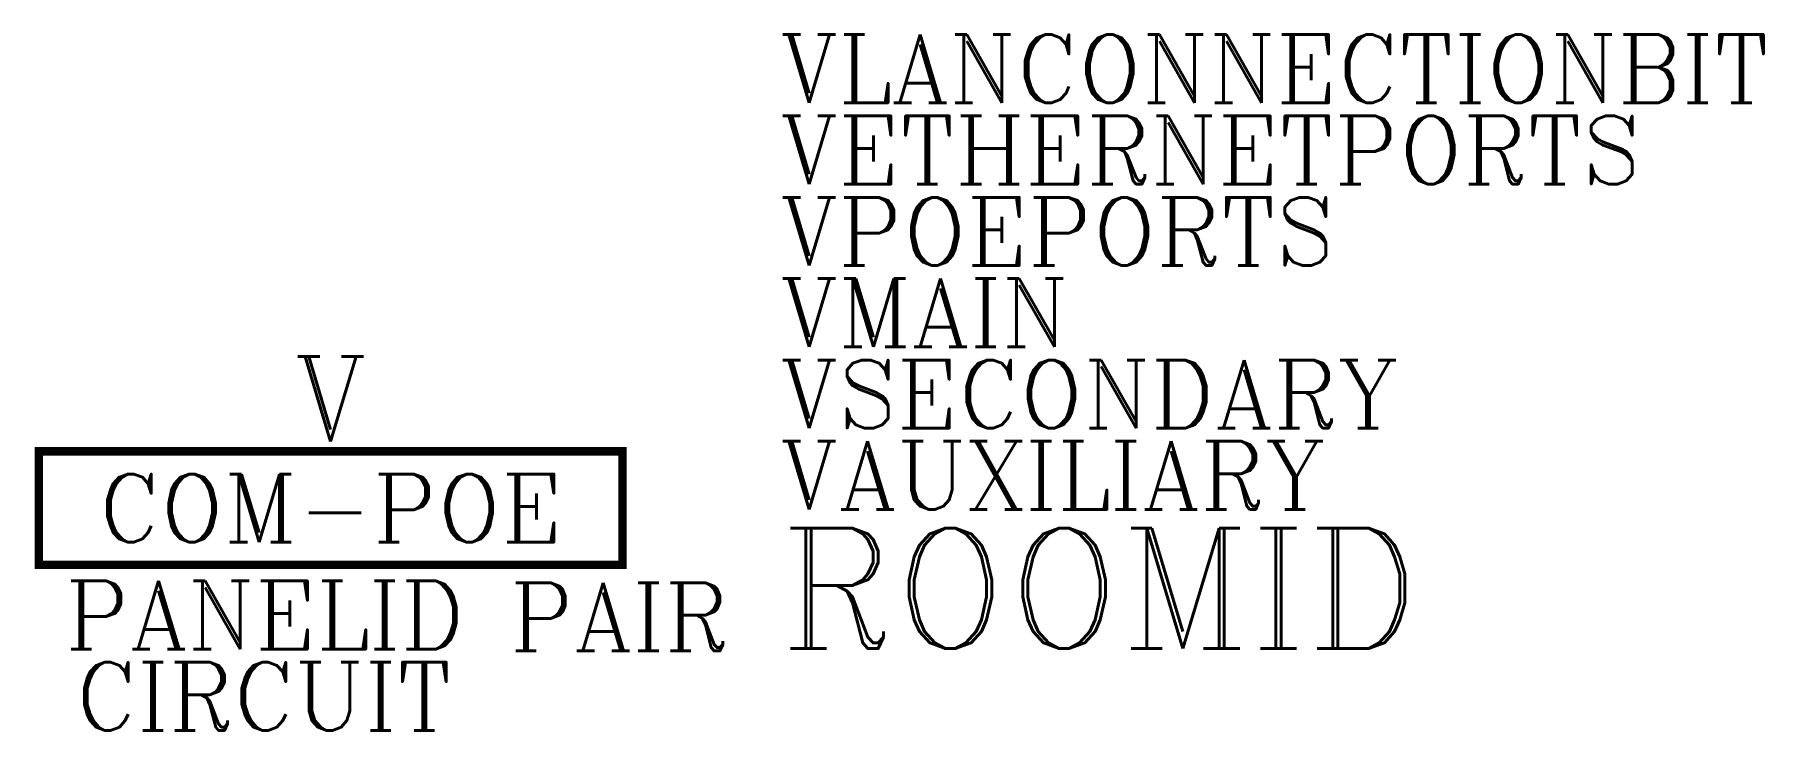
# Model space of a CAD drawing. Header units: inches. Extents: x -26 to 126, y -25 to 37.
import ezdxf
from ezdxf.enums import TextEntityAlignment as Align

# ---------------------------------------------------------------- set-up
doc = ezdxf.new("R2010")
doc.units = ezdxf.units.IN
doc.header["$LTSCALE"] = 48
doc.header["$MEASUREMENT"] = 0
doc.styles.add('ROMANC', font='COMPLEX.SHX')
doc.styles.add('WSNotes', font='complex.shx', dxfattribs={"height": 18})

msp = doc.modelspace()

# ---------------------------------------------------------------- texts
at = {"flags": 1}
for tag, p, s, height, style in [('VLANCONNECTIONBIT', (39.6, 30.7), '0', 6, 'ROMANC'), ('VETHERNETPORTS', (39.6, 23.54), '4', 6, 'ROMANC'), ('VPOEPORTS', (39.6, 16.37), '4', 6, 'ROMANC'), ('VMAIN', (39.6, 9.21), '', 6, 'ROMANC'), ('VSECONDARY', (39.6, 2.04), '', 6, 'ROMANC'), ('VAUXILIARY', (39.6, -5.12), '', 6, 'ROMANC'), ('ROOMID', (39.6, -17.38), '', 10.62, 'WSNotes')]:
    msp.add_attdef(tag, p, s, height=height, dxfattribs=dict(at, style=style))
at = {"style": 'ROMANC'}
for tag, p in [('PANELID', (-23.39, -17.42)), ('PAIR', (15.79, -17.58))]:
    msp.add_attdef(tag, p, '', height=6, dxfattribs=at)
msp.add_attdef('CIRCUIT', text='', height=6, dxfattribs=at).set_placement((-5.89, -18.58), align=Align.TOP_CENTER)

# ---------------------------------------------------------------- wipeouts: each hides what was drawn before it
msp.add_wipeout([(-25.72, 10), (25.72, 10), (25.72, -10), (-25.72, -10)])

# ---------------------------------------------------------------- next in the draw order: linework, layer by layer
at = {"linetype": 'Continuous', "const_width": 0.75}
msp.add_lwpolyline([(-25.72, 0), (25.72, 0), (25.72, -10), (-25.72, -10)], close=True, dxfattribs=at)

# ---------------------------------------------------------------- next in the draw order: texts
at = {"style": 'ROMANC'}
for s, height, p in [('V', 7.51, (0, 4.61)), ('COM-POE', 6, (0, -5))]:
    msp.add_text(s, height=height, dxfattribs=at).set_placement(p, align=Align.MIDDLE_CENTER)

doc.saveas('drawing.dxf')
